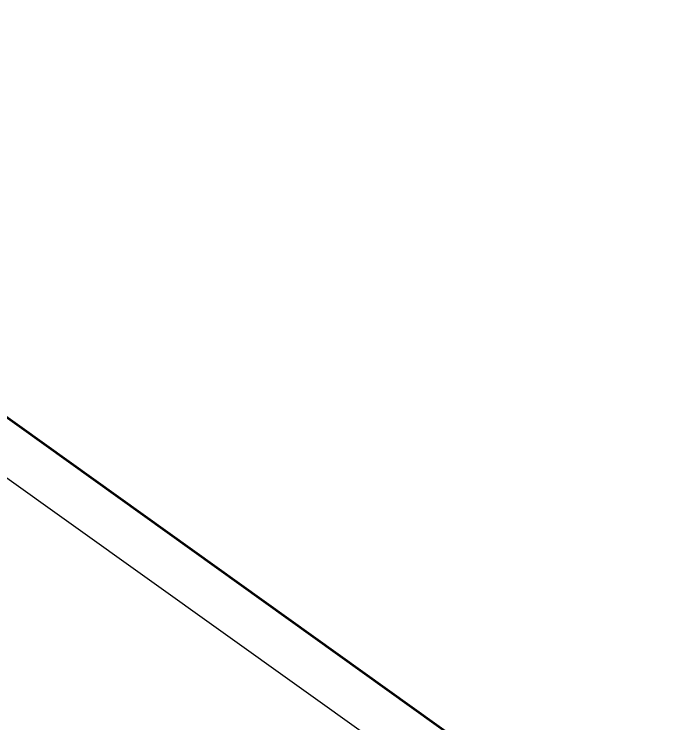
# Model space of a CAD drawing. Header units: inches. Extents: x 36473197 to 36486087, y 3899343 to 3911260.
# Drawn here: x 36483426.7 to 36483505.3, y 3904713.5 to 3904796.9 of the extents above; entities that cross this region are included whole.
import ezdxf

# ---------------------------------------------------------------- set-up
doc = ezdxf.new("R2010")
doc.units = ezdxf.units.IN
doc.header["$MEASUREMENT"] = 0
doc.layers.get('Defpoints').update_dxf_attribs({"lineweight": 0})
for name, color, linetype, lineweight in [('四盘区辅运巷', 7, 'Continuous', 0), ('居民地', 7, 'Continuous', 0), ('钻孔', 7, 'Continuous', 0)]:
    doc.layers.add(name, color=color, linetype=linetype, lineweight=lineweight)
doc.styles.add('仿宋', font='simfang.ttf')
doc.linetypes.add('铁路', pattern='A,-0.01,[9,西北矿业高家堡煤矿2022年采掘接续图(2022.8.14).shx,S=1.5748e-06,R=0,X=0,Y=0.0004],-0.01,[10,西北矿业高家堡煤矿2022年采掘接续图(2022.8.14).shx,S=1.5748e-06,R=0,X=0,Y=0.0004]', length=0.02)
doc.dimstyles.get("Standard").update_dxf_attribs({"dimtxt": 30, "dimasz": 20, "dimexe": 0.18, "dimexo": 0.0625, "dimgap": 0.09, "dimtad": 1, "dimdec": 0, "dimzin": 0, "dimdsep": 46, "dimtxsty": '仿宋', "dimcen": 0.09, "dimclrd": 150, "dimclre": 150, "dimadec": 0, "dimazin": 0, "dimtfac": 1, "dimtdec": 0, "dimtofl": 0, "dimtmove": 0, "dimatfit": 3, "dimfxl": 1, "dimtolj": 1, "dimtzin": 0, "dimlwd": 0, "dimarcsym": 0})

# ---------------------------------------------------------------- blocks, each defined once
blk = doc.blocks.new('*D204')
at = {"layer": 'Defpoints', "color": 0, "transparency": 16777216}
for p in [(36476925.515, 3911082.357), (36486060.147, 3904950.043), (36485936.086, 3904772.871)]:
    blk.add_point(p, dxfattribs=at)
at = {"layer": '四盘区辅运巷', "color": 150, "lineweight": -2, "transparency": 16777216}
for p, q in [((36476925.551, 3911082.408), (36477049.68, 3911259.676)), ((36485936.122, 3904772.922), (36486060.251, 3904950.19))]:
    blk.add_line(p, q, dxfattribs=at)
at = {"layer": '四盘区辅运巷', "color": 150, "lineweight": 0, "transparency": 16777216}
blk.add_line((36477065.959, 3911248.057), (36486043.765, 3904961.514), dxfattribs=at)
at = {"layer": '四盘区辅运巷', "color": 150, "transparency": 16777216}
for points in [[(36477067.871, 3911250.787), (36477064.047, 3911245.326), (36477049.577, 3911259.528)], [(36486045.677, 3904964.245), (36486041.853, 3904958.784), (36486060.147, 3904950.043)]]:
    blk.add_solid(points, dxfattribs=at)
at = {"layer": '四盘区辅运巷', "color": 0, "transparency": 16777216, "insert": (36481563.616, 3908117.287), "char_height": 30, "attachment_point": 5, "rotation": 324.99908, "style": '仿宋'}
blk.add_mtext('\\A1;1100', dxfattribs=at)
blk = doc.blocks.new('*D205')
at = {"layer": 'Defpoints', "color": 0, "transparency": 16777216}
for p in [(36485936.086, 3904772.871), (36482207.754, 3899448.443), (36482358.828, 3899342.656)]:
    blk.add_point(p, dxfattribs=at)
at = {"layer": '四盘区辅运巷', "color": 150, "lineweight": -2, "transparency": 16777216}
for p, q in [((36485936.138, 3904772.835), (36486087.308, 3904666.981)), ((36482207.805, 3899448.407), (36482358.976, 3899342.553))]:
    blk.add_line(p, q, dxfattribs=at)
at = {"layer": '四盘区辅运巷', "color": 150, "lineweight": 0, "transparency": 16777216}
blk.add_line((36486075.689, 3904650.701), (36482370.3, 3899359.039), dxfattribs=at)
at = {"layer": '四盘区辅运巷', "color": 150, "transparency": 16777216}
for points in [[(36486072.959, 3904652.613), (36486078.419, 3904648.789), (36486087.161, 3904667.084)], [(36482367.57, 3899360.951), (36482373.031, 3899357.127), (36482358.828, 3899342.656)]]:
    blk.add_solid(points, dxfattribs=at)
at = {"layer": '四盘区辅运巷', "color": 0, "transparency": 16777216, "insert": (36484210.493, 3902013.624), "char_height": 30, "attachment_point": 5, "rotation": 54.99908, "style": '仿宋'}
blk.add_mtext('\\A1;650', dxfattribs=at)

msp = doc.modelspace()

# ---------------------------------------------------------------- linework, layer by layer
at = {"layer": '居民地', "color": 254, "linetype": 'Continuous', "lineweight": 35, "true_color": 0xd7d7d7}
msp.add_line((36483346.336, 3904806.373, -0.202), (36483506.684, 3904691.577, -0.202), dxfattribs=at)
at = {"layer": '钻孔', "linetype": '铁路', "lineweight": 5, "ltscale": 5000, "flags": 128}
msp.add_lwpolyline([(36481842.607, 3905989.707), (36481864.098, 3905952.301), (36481945.18, 3905837.471), (36482000, 3905773.823), (36482065.958, 3905714.443), (36484236.572, 3904162.725), (36484432.158, 3904050.128), (36484500, 3904018.356), (36484788.707, 3903926.797)], dxfattribs=at)

# ---------------------------------------------------------------- dimensions: what is measured, and where the dimension line sits
at = {"layer": '四盘区辅运巷'}
dim = msp.add_aligned_dim(p1=(36476925.515, 3911082.357), p2=(36485936.086, 3904772.871), distance=216.289, text='1100', dimstyle='Standard', dxfattribs=at)
dim.commit()
dim.dimension.update_dxf_attribs({"geometry": '*D204', "text_midpoint": (36481563.616, 3908117.287)})
dim = msp.add_linear_dim(base=(36482358.828, 3899342.656), p1=(36485936.086, 3904772.871), p2=(36482207.754, 3899448.443), angle=54.99908, text='650', dimstyle='Standard', dxfattribs=at)
dim.commit()
dim.dimension.update_dxf_attribs({"geometry": '*D205', "text_midpoint": (36484222.995, 3902004.87), "dimtype": 160})

doc.saveas('drawing.dxf')
